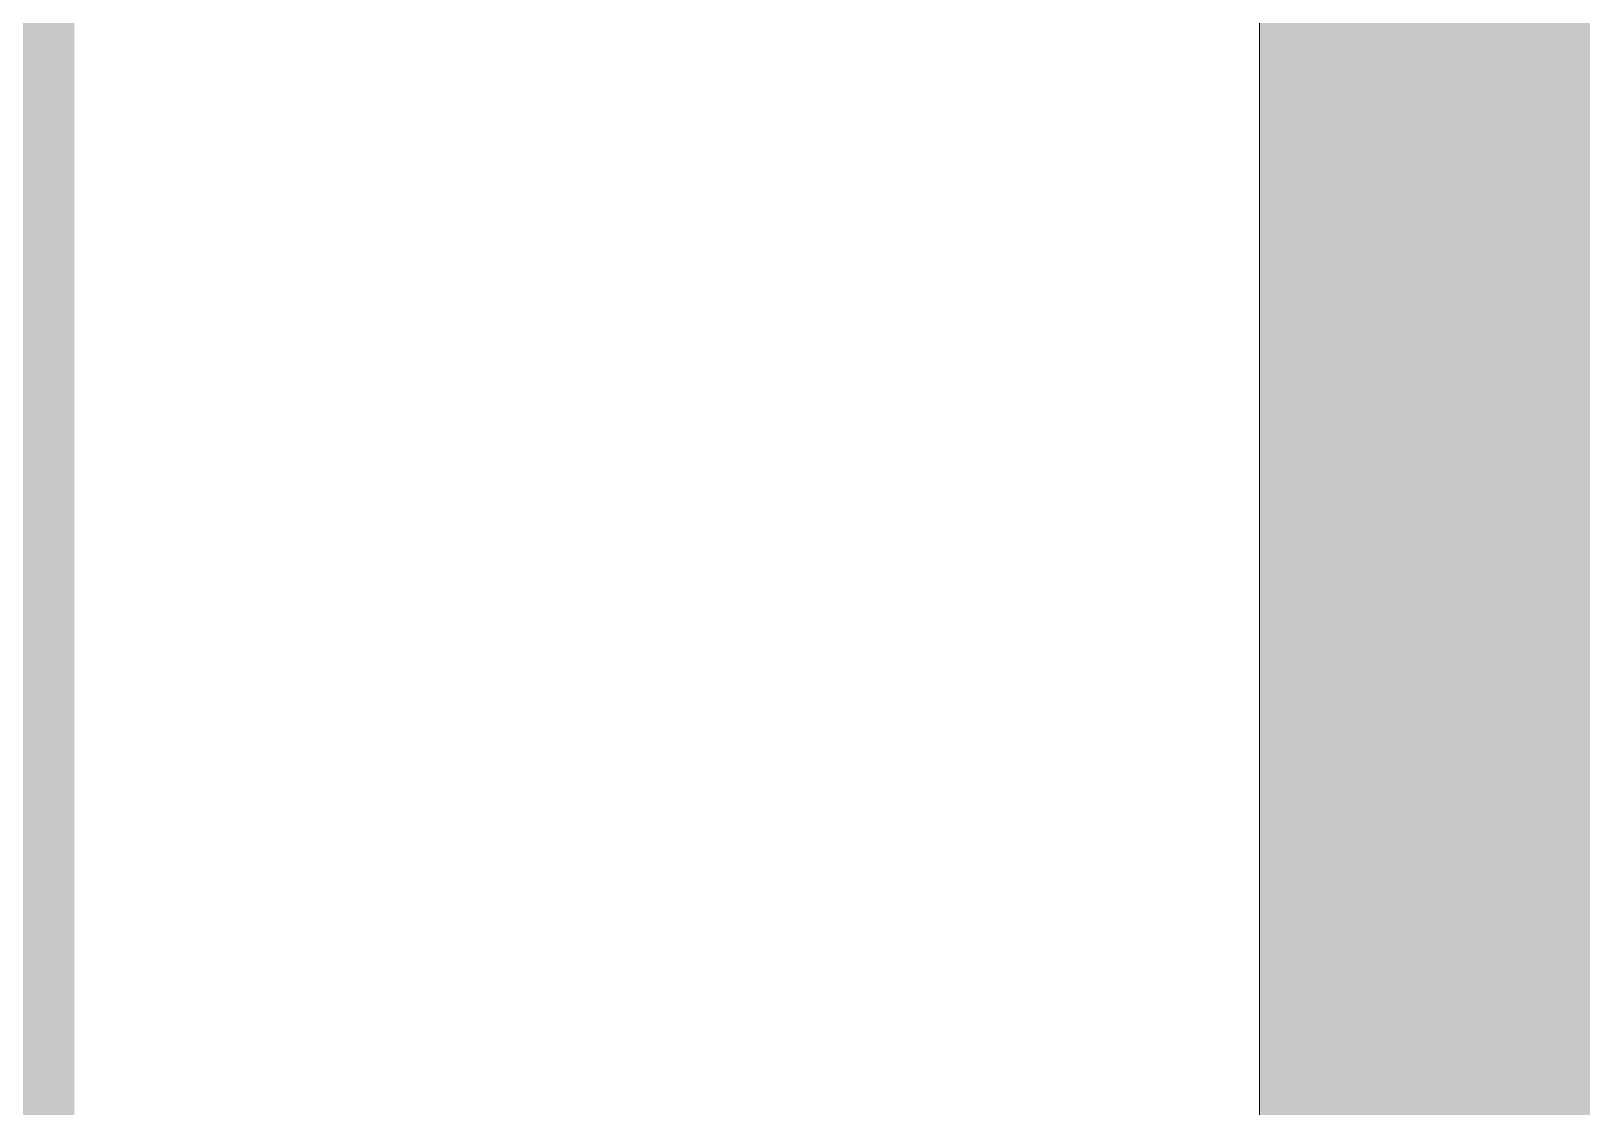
# Model space of a CAD drawing. Header units: inches. Extents: x -4169 to -1846, y 9706 to 12377.
# Drawn here: x -3462.81647 to -3462.81146, y 10510.04288 to 10510.04636 of the extents above; entities that cross this region are included whole.
import ezdxf

# ---------------------------------------------------------------- set-up
doc = ezdxf.new("R2010")
doc.units = ezdxf.units.IN
doc.header["$MEASUREMENT"] = 0
for name, color, linetype, lineweight in [('P-PIPE', 3, 'Continuous', 9), ('P-PIPE-1', 3, 'Continuous', 5), ('S-BEAM', 12, 'Continuous', 9)]:
    doc.layers.add(name, color=color, linetype=linetype, lineweight=lineweight)

# ---------------------------------------------------------------- blocks, each defined once
blk = doc.blocks.new('Dimension Lumber - LVL - 3_5X5_5-V115-ENLARGED RCP - 1ST FLOOR PLAN')
at = {"layer": 'S-BEAM'}
h = blk.add_hatch(color=256, dxfattribs=at)
h.paths.add_polyline_path([(-35.775, -1.75), (-21.7387633, -1.75), (-21.7387633, 1.75), (-35.775, 1.75), (-35.775, -1.2509929)], flags=0)
h.paths.add_polyline_path([(13.4189817, -1.75), (33.65, -1.75), (33.65, 1.75), (-11.1211226, 1.75), (-11.1211226, -1.75), (13.0307302, -1.75)], flags=0)
h.paths.add_polyline_path([(-19.3637633, -1.75), (-17.7387633, -1.75), (-17.7387633, 1.75), (-19.3637633, 1.75), (-19.3637633, -1.2509929)], flags=0)
h.paths.add_polyline_path([(-15.3637633, -1.75), (-13.4961226, -1.75), (-13.4961226, 1.75), (-15.3637633, 1.75), (-15.3637633, -1.2509929)], flags=0)

msp = doc.modelspace()

# ---------------------------------------------------------------- hatches: boundary and pattern name
at = {"layer": 'P-PIPE-1'}
h = msp.add_hatch(color=256, dxfattribs=at)
h.paths.add_polyline_path([(-3462.8130434, 10411.1208646), (-3462.8125, 10411.1208646), (-3462.8217511, 10649.8579276), (-3464, 10649.8579276), (-3464, 10411.1208646), (-3462.8529631, 10411.1208646)], flags=0)
h.paths.add_polyline_path([(-3463.7681719, 10668.8079276), (-3462.8125, 10668.8079276), (-3462.8224514, 10669.0579276), (-3464, 10669.0579276), (-3464, 10668.8079276)], flags=0)
h.paths.add_polyline_path([(-3463.7788105, 10707.2079276), (-3462.8125, 10707.2079276), (-3462.823852, 10707.4579276), (-3464, 10707.4579276), (-3464, 10707.2079276)], flags=0)
h.paths.add_polyline_path([(-3462.8125, 10726.4079276), (-3462.8326975, 10949.9708646), (-3464, 10949.9708646), (-3464, 10726.4079276), (-3462.8245432, 10726.4079276)], flags=0)
h.paths.add_polyline_path([(-3463.8513174, 10968.9208646), (-3462.8125, 10968.9208646), (-3462.8333978, 10969.1708646), (-3464, 10969.1708646), (-3464, 10968.9208646)], flags=0)
h.paths.add_polyline_path([(-3463.1603107, 11007.3208646), (-3462.8125, 11007.3208646), (-3462.8347984, 11007.5708646), (-3464, 11007.5708646), (-3464, 11007.3208646), (-3463.2957874, 11007.3208646)], flags=0)
h.paths.add_polyline_path([(-3462.8125, 11026.5208646), (-3462.838979, 11122.1893961), (-3464, 11122.1893961), (-3464, 11026.5208646), (-3462.8354896, 11026.5208646)], flags=0)

# ---------------------------------------------------------------- linework, layer by layer
at = {"layer": 'P-PIPE'}
msp.add_line((-3462.8125, 10649.8579276), (-3462.8125, 10411.1208646), dxfattribs=at)

# ---------------------------------------------------------------- block references
at = {"layer": 'S-BEAM'}
msp.add_blockref('Dimension Lumber - LVL - 3_5X5_5-V115-ENLARGED RCP - 1ST FLOOR PLAN', (-3443.4487367, 10511.7893961), dxfattribs=at)

doc.saveas('drawing.dxf')
